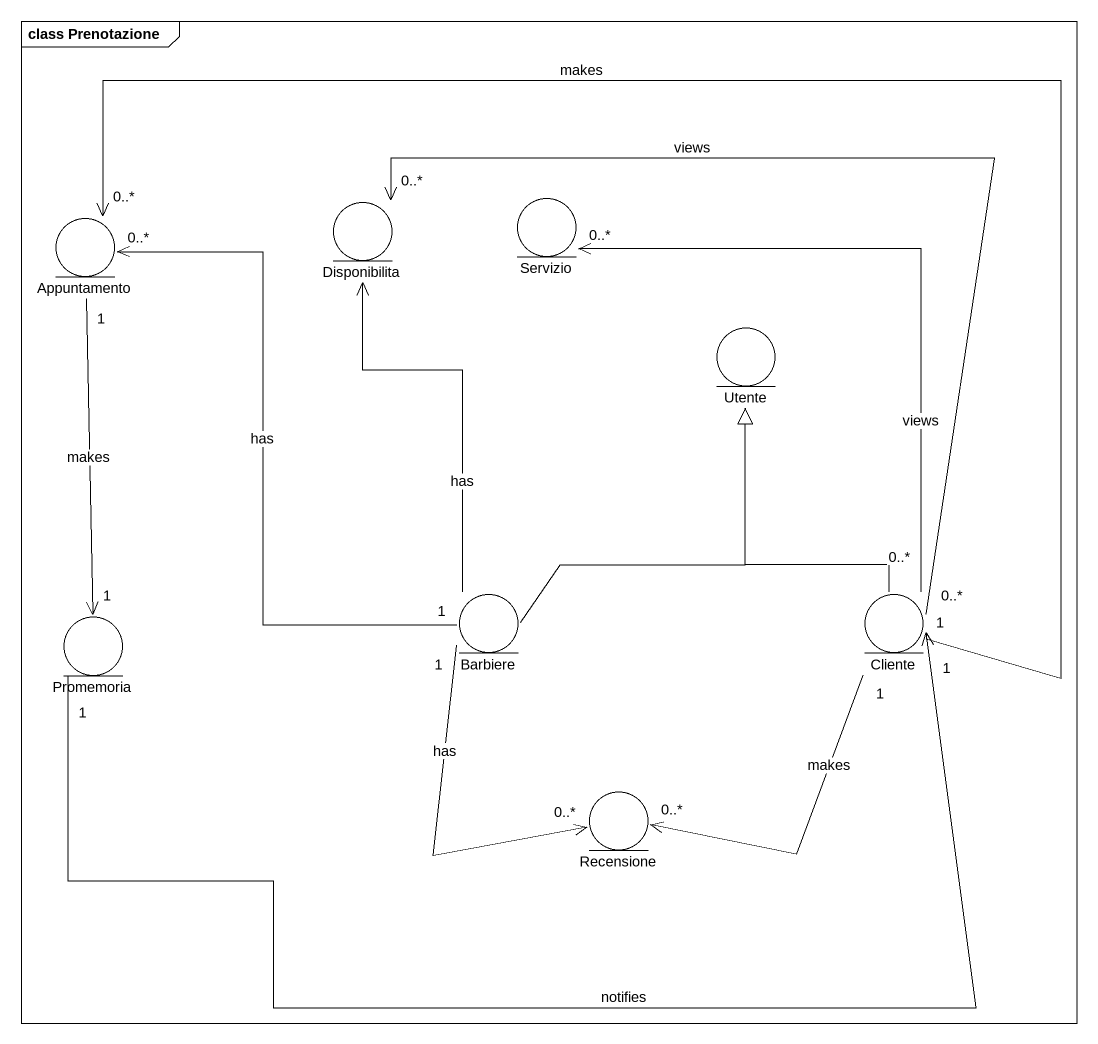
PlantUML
@startuml
mainframe class Prenotazione
entity Appuntamento
entity Disponibilita
entity Servizio
entity Utente
entity Barbiere
entity Cliente
entity Promemoria
entity Recensione
Appuntamento "0..*" <-- "1" Barbiere : has
Appuntamento "1" --> "1" Promemoria : makes
Barbiere -up-> Disponibilita : has
Barbiere -up-|> Utente
Cliente "1" -left-> "0..*" Appuntamento : makes
Cliente "0..*" -up-> "0..*" Disponibilita : views
Cliente "0..*" -up-> "0..*" Servizio : views
Cliente -up-|> Utente
Cliente "1" --> "0..*" Recensione : makes
Promemoria "1" -right-> "1" Cliente : notifies
Recensione "0..*" <-up- "1" Barbiere : has
@enduml
